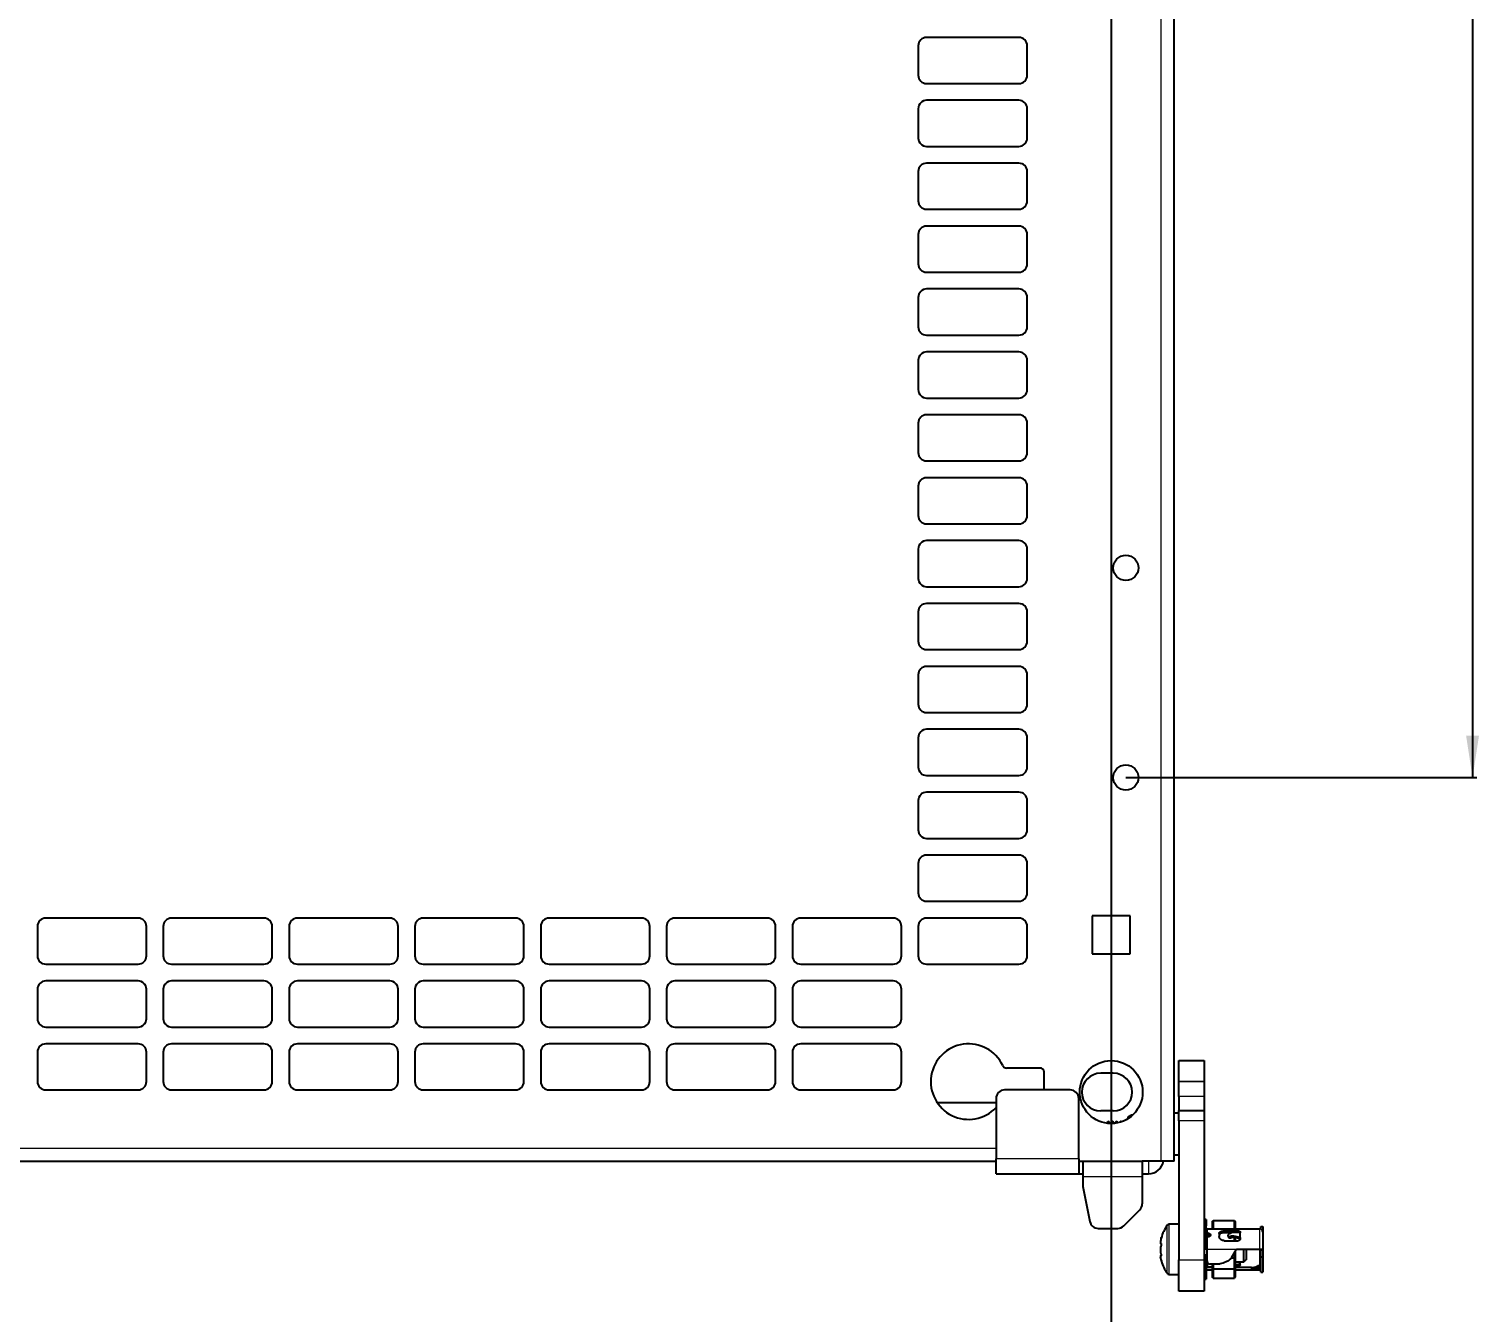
# Model space of a CAD drawing. Header units: millimetres. Extents: x -620 to 849, y 148 to 1992.
# Drawn here: x -301.9 to 43.8, y 337.1 to 643.1 of the extents above; entities that cross this region are included whole.
import ezdxf

# ---------------------------------------------------------------- set-up
doc = ezdxf.new("R2010")
doc.units = ezdxf.units.MM
doc.layers.add('FORMAT', color=7, linetype='Continuous')
doc.styles.add('SLDTEXTSTYLE0', font='TXT', dxfattribs={"width": 0.75})
doc.dimstyles.new('SLDDIMSTYLE0', dxfattribs={"dimtxt": 20, "dimasz": 10, "dimexe": 0, "dimexo": 0.0625, "dimgap": 5, "dimtad": 2, "dimdec": 1, "dimrnd": 1e-09, "dimzin": 12, "dimdsep": 46, "dimtxsty": 'SLDTEXTSTYLE0', "dimsah": 1, "dimcen": 0.09, "dimadec": 0, "dimazin": 3, "dimtfac": 1, "dimtofl": 0, "dimtmove": 0, "dimatfit": 3, "dimfxl": 0, "dimfrac": 2, "dimtolj": 1, "dimtzin": 12, "dimarcsym": 0})

# ---------------------------------------------------------------- blocks, each defined once
blk = doc.blocks.new('_D_2')
at = {"layer": 'FORMAT'}
for p, q in [((-40.38, 1764.55), (43.26, 1764.55)), ((42.26, 1764.55), (42.26, 464.55)), ((-40.38, 464.55), (43.26, 464.55))]:
    blk.add_line(p, q, dxfattribs=at)
for points in [[(42.26, 1764.55), (40.72, 1754.55), (43.8, 1754.55)], [(42.26, 464.55), (43.8, 474.55), (40.72, 474.55)]]:
    blk.add_solid(points, dxfattribs=at)
at = {"layer": 'FORMAT', "insert": (16.48, 1085), "char_height": 20, "attachment_point": 1, "rotation": 90, "style": 'SLDTEXTSTYLE0'}
blk.add_mtext('1300', dxfattribs=at)
blk = doc.blocks.new('_D_4')
at = {"layer": 'FORMAT'}
for p, q in [((-499.89, 1114.54), (-499.89, 299.05)), ((-43.89, 1114.54), (-43.89, 299.05)), ((-499.89, 300.05), (-43.89, 300.05))]:
    blk.add_line(p, q, dxfattribs=at)
for points in [[(-499.89, 300.05), (-489.89, 298.51), (-489.89, 301.59)], [(-43.89, 300.05), (-53.89, 301.59), (-53.89, 298.51)]]:
    blk.add_solid(points, dxfattribs=at)
at = {"layer": 'FORMAT', "insert": (-294.06, 325.83), "char_height": 20, "attachment_point": 1, "style": 'SLDTEXTSTYLE0'}
blk.add_mtext('456', dxfattribs=at)

msp = doc.modelspace()

# ---------------------------------------------------------------- linework, layer by layer
at = {"color": 8, "linetype": 'Continuous', "lineweight": 18}
for p, q in [((-31.99, 373.05), (-31.99, 1856.05)), ((-27.74, 392.05), (-21.74, 392.05)), ((-21.74, 392.05), (-27.74, 392.05)), ((-21.74, 388.51), (-27.74, 388.51)), ((-21.74, 382.66), (-27.74, 382.66)), ((-471.94, 376.14), (-71.34, 376.14)), ((-51.64, 373.65), (-71.34, 373.65)), ((-34.99, 373.05), (-34.99, 370.05)), ((-50.64, 369.45), (-36.49, 369.45)), ((-30.51, 346.28), (-30.51, 357.82)), ((-30.07, 346.05), (-30.07, 358.05)), ((-21.04, 356.9), (-21.04, 355.9)), ((-16.94, 356.45), (-16.94, 355.99)), ((-13.64, 355.99), (-13.64, 356.45)), ((-8.44, 352.05), (-8.44, 356.9)), ((-21.04, 355), (-21.04, 352.05)), ((-20.79, 355.5), (-20.79, 355.9)), ((-27.74, 349.55), (-21.74, 349.55)), ((-21.04, 352.05), (-14.04, 352.05)), ((-8.44, 348.11), (-8.44, 352.05)), ((-21.04, 348.6), (-21.04, 347.7))]:
    msp.add_line(p, q, dxfattribs=at)
at = {"color": 7, "linetype": 'Continuous', "lineweight": 25}
for p, q in [((-28.89, 373.05), (-28.89, 1856.05)), ((-65.89, 641.05), (-87.89, 641.05)), ((-89.89, 639.05), (-89.89, 632.05)), ((-63.89, 632.05), (-63.89, 639.05)), ((-87.89, 630.05), (-65.89, 630.05)), ((-65.89, 626.05), (-87.89, 626.05)), ((-89.89, 624.05), (-89.89, 617.05)), ((-63.89, 617.05), (-63.89, 624.05)), ((-87.89, 615.05), (-65.89, 615.05)), ((-89.89, 609.05), (-89.89, 602.05)), ((-65.89, 611.05), (-87.89, 611.05)), ((-63.89, 602.05), (-63.89, 609.05)), ((-87.89, 600.05), (-65.89, 600.05)), ((-65.89, 596.05), (-87.89, 596.05)), ((-89.89, 594.05), (-89.89, 587.05)), ((-63.89, 587.05), (-63.89, 594.05)), ((-87.89, 585.05), (-65.89, 585.05)), ((-65.89, 581.05), (-87.89, 581.05)), ((-89.89, 579.05), (-89.89, 572.05)), ((-63.89, 572.05), (-63.89, 579.05)), ((-87.89, 570.05), (-65.89, 570.05)), ((-89.89, 564.05), (-89.89, 557.05)), ((-65.89, 566.05), (-87.89, 566.05)), ((-63.89, 557.05), (-63.89, 564.05)), ((-87.89, 555.05), (-65.89, 555.05)), ((-65.89, 551.05), (-87.89, 551.05)), ((-89.89, 549.05), (-89.89, 542.05)), ((-63.89, 542.05), (-63.89, 549.05)), ((-87.89, 540.05), (-65.89, 540.05)), ((-65.89, 536.05), (-87.89, 536.05)), ((-89.89, 534.05), (-89.89, 527.05)), ((-63.89, 527.05), (-63.89, 534.05)), ((-87.89, 525.05), (-65.89, 525.05)), ((-89.89, 519.05), (-89.89, 512.05)), ((-65.89, 521.05), (-87.89, 521.05)), ((-63.89, 512.05), (-63.89, 519.05)), ((-87.89, 510.05), (-65.89, 510.05)), ((-65.89, 506.05), (-87.89, 506.05)), ((-89.89, 504.05), (-89.89, 497.05)), ((-63.89, 497.05), (-63.89, 504.05)), ((-87.89, 495.05), (-65.89, 495.05)), ((-65.89, 491.05), (-87.89, 491.05)), ((-89.89, 489.05), (-89.89, 482.05)), ((-63.89, 482.05), (-63.89, 489.05)), ((-87.89, 480.05), (-65.89, 480.05)), ((-89.89, 474.05), (-89.89, 467.05)), ((-65.89, 476.05), (-87.89, 476.05)), ((-63.89, 467.05), (-63.89, 474.05)), ((-87.89, 465.05), (-65.89, 465.05)), ((-65.89, 461.05), (-87.89, 461.05)), ((-89.89, 459.05), (-89.89, 452.05)), ((-63.89, 452.05), (-63.89, 459.05)), ((-87.89, 450.05), (-65.89, 450.05)), ((-65.89, 446.05), (-87.89, 446.05)), ((-89.89, 444.05), (-89.89, 437.05)), ((-63.89, 437.05), (-63.89, 444.05)), ((-87.89, 435.05), (-65.89, 435.05)), ((-299.89, 429.05), (-299.89, 422.05)), ((-275.89, 431.05), (-297.89, 431.05)), ((-273.89, 422.05), (-273.89, 429.05)), ((-269.89, 429.05), (-269.89, 422.05)), ((-245.89, 431.05), (-267.89, 431.05)), ((-243.89, 422.05), (-243.89, 429.05)), ((-239.89, 429.05), (-239.89, 422.05)), ((-215.89, 431.05), (-237.89, 431.05)), ((-213.89, 422.05), (-213.89, 429.05)), ((-209.89, 429.05), (-209.89, 422.05)), ((-185.89, 431.05), (-207.89, 431.05)), ((-183.89, 422.05), (-183.89, 429.05)), ((-179.89, 429.05), (-179.89, 422.05)), ((-155.89, 431.05), (-177.89, 431.05)), ((-153.89, 422.05), (-153.89, 429.05)), ((-149.89, 429.05), (-149.89, 422.05)), ((-125.89, 431.05), (-147.89, 431.05)), ((-123.89, 422.05), (-123.89, 429.05)), ((-119.89, 429.05), (-119.89, 422.05)), ((-95.89, 431.05), (-117.89, 431.05)), ((-93.89, 422.05), (-93.89, 429.05)), ((-89.89, 429.05), (-89.89, 422.05)), ((-65.89, 431.05), (-87.89, 431.05)), ((-63.89, 422.05), (-63.89, 429.05)), ((-48.39, 431.55), (-48.39, 422.55)), ((-39.39, 431.55), (-48.39, 431.55)), ((-39.39, 422.55), (-39.39, 431.55)), ((-48.39, 422.55), (-39.39, 422.55)), ((-297.89, 420.05), (-275.89, 420.05)), ((-267.89, 420.05), (-245.89, 420.05)), ((-237.89, 420.05), (-215.89, 420.05)), ((-207.89, 420.05), (-185.89, 420.05)), ((-177.89, 420.05), (-155.89, 420.05)), ((-147.89, 420.05), (-125.89, 420.05)), ((-117.89, 420.05), (-95.89, 420.05)), ((-87.89, 420.05), (-65.89, 420.05)), ((-275.89, 416.05), (-297.89, 416.05)), ((-245.89, 416.05), (-267.89, 416.05)), ((-215.89, 416.05), (-237.89, 416.05)), ((-185.89, 416.05), (-207.89, 416.05)), ((-155.89, 416.05), (-177.89, 416.05)), ((-125.89, 416.05), (-147.89, 416.05)), ((-95.89, 416.05), (-117.89, 416.05)), ((-299.89, 414.05), (-299.89, 407.05)), ((-273.89, 407.05), (-273.89, 414.05)), ((-269.89, 414.05), (-269.89, 407.05)), ((-243.89, 407.05), (-243.89, 414.05)), ((-239.89, 414.05), (-239.89, 407.05)), ((-213.89, 407.05), (-213.89, 414.05)), ((-209.89, 414.05), (-209.89, 407.05)), ((-183.89, 407.05), (-183.89, 414.05)), ((-179.89, 414.05), (-179.89, 407.05)), ((-153.89, 407.05), (-153.89, 414.05)), ((-149.89, 414.05), (-149.89, 407.05)), ((-123.89, 407.05), (-123.89, 414.05)), ((-119.89, 414.05), (-119.89, 407.05)), ((-93.89, 407.05), (-93.89, 414.05)), ((-297.89, 405.05), (-275.89, 405.05)), ((-267.89, 405.05), (-245.89, 405.05)), ((-237.89, 405.05), (-215.89, 405.05)), ((-207.89, 405.05), (-185.89, 405.05)), ((-177.89, 405.05), (-155.89, 405.05)), ((-147.89, 405.05), (-125.89, 405.05)), ((-117.89, 405.05), (-95.89, 405.05)), ((-275.89, 401.05), (-297.89, 401.05)), ((-245.89, 401.05), (-267.89, 401.05)), ((-215.89, 401.05), (-237.89, 401.05)), ((-185.89, 401.05), (-207.89, 401.05)), ((-155.89, 401.05), (-177.89, 401.05)), ((-125.89, 401.05), (-147.89, 401.05)), ((-95.89, 401.05), (-117.89, 401.05)), ((-299.89, 399.05), (-299.89, 392.05)), ((-273.89, 392.05), (-273.89, 399.05)), ((-269.89, 399.05), (-269.89, 392.05)), ((-243.89, 392.05), (-243.89, 399.05)), ((-239.89, 399.05), (-239.89, 392.05)), ((-213.89, 392.05), (-213.89, 399.05)), ((-209.89, 399.05), (-209.89, 392.05)), ((-183.89, 392.05), (-183.89, 399.05)), ((-179.89, 399.05), (-179.89, 392.05)), ((-153.89, 392.05), (-153.89, 399.05)), ((-149.89, 399.05), (-149.89, 392.05)), ((-123.89, 392.05), (-123.89, 399.05)), ((-119.89, 399.05), (-119.89, 392.05)), ((-93.89, 392.05), (-93.89, 399.05)), ((-60.89, 395.29), (-68.84, 395.29)), ((-59.89, 390.05), (-59.89, 394.29)), ((-27.74, 397.05), (-21.74, 397.05)), ((-27.74, 392.05), (-27.74, 397.05)), ((-21.74, 397.05), (-21.74, 392.05)), ((-43.39, 394.05), (-46.39, 394.05)), ((-27.74, 388.51), (-27.74, 392.05)), ((-27.74, 392.05), (-27.74, 392.05)), ((-21.74, 392.05), (-21.74, 388.51)), ((-21.74, 392.05), (-21.74, 392.05)), ((-297.89, 390.05), (-275.89, 390.05)), ((-267.89, 390.05), (-245.89, 390.05)), ((-237.89, 390.05), (-215.89, 390.05)), ((-207.89, 390.05), (-185.89, 390.05)), ((-177.89, 390.05), (-155.89, 390.05)), ((-147.89, 390.05), (-125.89, 390.05)), ((-117.89, 390.05), (-95.89, 390.05)), ((-71.34, 388.05), (-71.34, 373.65)), ((-53.64, 390.05), (-69.34, 390.05)), ((-51.64, 373.65), (-51.64, 388.05)), ((-27.74, 388.51), (-27.74, 385.16)), ((-21.74, 388.51), (-21.74, 385.16)), ((-85.37, 387.04), (-71.34, 387.04)), ((-43.39, 385.05), (-46.39, 385.05)), ((-39.03, 384.05), (-39.89, 383.55)), ((-38.79, 384.05), (-39.03, 384.05)), ((-39.03, 384.05), (-39.03, 383.84)), ((-27.74, 384.55), (-28.89, 384.55)), ((-27.74, 385.16), (-21.74, 385.16)), ((-27.74, 382.66), (-27.74, 385.16)), ((-21.74, 385.16), (-21.74, 382.66)), ((-44.64, 382.55), (-44.89, 382.3)), ((-44.89, 382.3), (-44.89, 382.12)), ((-44.52, 382.55), (-44.64, 382.55)), ((-44.64, 382.55), (-44.64, 382.09)), ((-44.18, 382.06), (-44.52, 382.55)), ((-44.52, 382.55), (-44.52, 382.08)), ((-43.66, 382.55), (-44.01, 382.05)), ((-43.52, 382.55), (-43.66, 382.55)), ((-43.66, 382.55), (-43.66, 382.05)), ((-43.19, 382.08), (-43.52, 382.55)), ((-43.52, 382.55), (-43.52, 382.06)), ((-42.66, 382.55), (-42.97, 382.11)), ((-42.52, 382.55), (-42.66, 382.55)), ((-42.66, 382.55), (-42.66, 382.15)), ((-42.29, 382.22), (-42.52, 382.55)), ((-42.52, 382.55), (-42.52, 382.18)), ((-41.66, 382.55), (-41.8, 382.35)), ((-41.52, 382.55), (-41.66, 382.55)), ((-41.66, 382.55), (-41.66, 382.39)), ((-41.46, 382.46), (-41.52, 382.55)), ((-41.52, 382.55), (-41.52, 382.43)), ((-39.89, 383.55), (-39.89, 383.21)), ((-27.74, 382.66), (-27.74, 349.55)), ((-21.74, 382.66), (-21.74, 349.55)), ((-71.34, 370.05), (-71.34, 373.65)), ((-51.64, 373.65), (-51.64, 370.05)), ((-28.89, 374.55), (-27.74, 374.55)), ((-471.94, 373.04), (-71.34, 373.04)), ((-71.34, 370.05), (-51.64, 370.05)), ((-51.64, 373.05), (-50.64, 373.05)), ((-51.64, 370.05), (-50.64, 370.05)), ((-50.64, 373.05), (-50.64, 369.45)), ((-50.64, 373.05), (-36.49, 373.05)), ((-31.99, 373.05), (-36.49, 373.05)), ((-36.49, 373.05), (-36.49, 369.45)), ((-36.49, 370.05), (-34.99, 370.05)), ((-28.89, 373.05), (-31.99, 373.05)), ((-50.64, 369.45), (-50.64, 367.05)), ((-50.64, 367.05), (-48.96, 358.66)), ((-36.49, 369.45), (-36.49, 362.88)), ((-40.91, 357.64), (-37.08, 361.46)), ((-47, 357.05), (-42.32, 357.05)), ((-27.74, 358.05), (-30.07, 358.05)), ((-21.24, 359.15), (-21.74, 359.15)), ((-21.74, 357.68), (-21.24, 357.68)), ((-21.74, 356.37), (-21.24, 356.37)), ((-21.24, 359.15), (-21.24, 357.68)), ((-21.24, 356.37), (-21.24, 357.68)), ((-21.24, 356.37), (-21.24, 352.05)), ((-21.04, 356.9), (-10.44, 356.9)), ((-19.74, 358.76), (-19.54, 358.89)), ((-19.74, 356.9), (-19.74, 358.76)), ((-19.54, 358.89), (-19.54, 356.9)), ((-19.54, 358.89), (-14.46, 358.89)), ((-16.94, 356.45), (-13.64, 356.45)), ((-14.46, 356.9), (-14.46, 358.89)), ((-14.46, 358.89), (-14.34, 358.67)), ((-14.34, 358.67), (-14.34, 356.9)), ((-13.14, 356.21), (-13.14, 356)), ((-10.44, 356.9), (-8.44, 356.9)), ((-8.24, 357.48), (-7.74, 357.48)), ((-8.24, 356.87), (-8.24, 357.48)), ((-7.74, 357.48), (-7.74, 356.2)), ((-7.74, 356.2), (-7.74, 352.05)), ((-20.94, 355.05), (-21.2, 355.05)), ((-20.79, 355.9), (-21.04, 355.9)), ((-20.79, 355.5), (-21.04, 355.5)), ((-20.79, 355), (-21.04, 355)), ((-20.94, 355), (-20.94, 355.5)), ((-20.24, 355.54), (-20.24, 355.42)), ((-18.14, 355.8), (-18.14, 355.12)), ((-15.22, 355.99), (-16.94, 355.99)), ((-16.94, 354.1), (-13.64, 354.1)), ((-16.07, 355.24), (-16.07, 355.27)), ((-16.02, 355.11), (-15.79, 354.81)), ((-14.46, 354.1), (-14.46, 354.87)), ((-14.34, 354.82), (-14.34, 354.1)), ((-13.14, 354.87), (-13.14, 356)), ((-13.14, 354.87), (-13.14, 354.54)), ((-31.96, 350.52), (-32.1, 350.52)), ((-27.74, 342.05), (-27.74, 349.55)), ((-21.24, 352.05), (-21.74, 352.05)), ((-21.74, 350.74), (-21.24, 350.74)), ((-21.24, 350.21), (-21.74, 350.21)), ((-21.74, 349.55), (-21.74, 342.05)), ((-21.24, 352.05), (-21.04, 352.05)), ((-21.24, 350.74), (-21.24, 350.21)), ((-21.24, 350.61), (-21.04, 350.6)), ((-21.24, 350.21), (-21.24, 344.95)), ((-21.04, 349.3), (-21.04, 352.05)), ((-15.2, 350.05), (-14.04, 352.05)), ((-15.2, 350.05), (-14.46, 350.05)), ((-14.46, 350.05), (-14.46, 351.33)), ((-14.46, 347.36), (-14.46, 350.05)), ((-14.34, 350.05), (-14.46, 350.05)), ((-14.34, 351.53), (-14.34, 350.05)), ((-14.34, 350.05), (-14.34, 347.38)), ((-14.04, 352.05), (-8.44, 352.05)), ((-12.24, 351.92), (-12.24, 352.05)), ((-12.24, 349.05), (-12.24, 351.92)), ((-12.24, 349.05), (-11.74, 349.55)), ((-11.74, 352.05), (-11.74, 349.55)), ((-8.44, 352.05), (-7.74, 352.05)), ((-8.24, 351.92), (-8.24, 352.05)), ((-8.24, 351.92), (-7.74, 351.92)), ((-8.24, 350.23), (-8.24, 351.92)), ((-8.24, 350.23), (-7.74, 350.23)), ((-8.24, 346.62), (-8.24, 350.23)), ((-7.74, 352.05), (-7.74, 351.92)), ((-7.74, 351.92), (-7.74, 350.23)), ((-7.74, 350.23), (-7.74, 346.62)), ((-30.07, 346.05), (-27.74, 346.05)), ((-21.24, 349.05), (-21, 349.05)), ((-20.94, 348.6), (-21.04, 348.6)), ((-19.74, 347.7), (-21.04, 347.7)), ((-21.04, 347.2), (-19.74, 347.2)), ((-20.94, 347.9), (-20.94, 348.93)), ((-20.94, 347.9), (-19.74, 347.9)), ((-18.14, 348.55), (-20.29, 348.55)), ((-19.74, 347.37), (-19.74, 348.55)), ((-19.74, 345.34), (-19.74, 347.37)), ((-19.54, 347.36), (-19.74, 347.37)), ((-19.54, 348.55), (-19.54, 347.36)), ((-19.54, 347.36), (-19.54, 345.21)), ((-19.54, 347.36), (-14.46, 347.36)), ((-14.34, 347.38), (-14.46, 347.36)), ((-14.46, 345.21), (-14.46, 347.36)), ((-14.34, 349.05), (-12.24, 349.05)), ((-13.14, 348.51), (-14.34, 348.39)), ((-13.64, 348.11), (-14.34, 348.11)), ((-10.44, 347.7), (-14.34, 347.7)), ((-14.34, 347.38), (-14.34, 345.43)), ((-14.34, 347.2), (-10.44, 347.2)), ((-13.14, 348.51), (-13.14, 349.05)), ((-13.14, 348.35), (-13.14, 348.51)), ((-10.44, 347.7), (-10.44, 347.2)), ((-10.44, 347.2), (-8.44, 347.2)), ((-8.94, 348.11), (-8.94, 347.66)), ((-8.44, 348.11), (-8.94, 348.11)), ((-8.94, 347.66), (-8.44, 347.66)), ((-8.44, 347.66), (-8.44, 348.11)), ((-8.24, 346.62), (-7.74, 346.62)), ((-21.74, 344.95), (-21.24, 344.95)), ((-19.54, 345.21), (-19.74, 345.34)), ((-19.54, 345.21), (-14.46, 345.21)), ((-14.34, 345.43), (-14.46, 345.21)), ((-21.74, 342.05), (-27.74, 342.05))]:
    msp.add_line(p, q, dxfattribs=at)
at = {"color": 7, "linetype": 'Continuous', "lineweight": 25, "flags": 128}
for points in [[(-31.97, 354.74), (-32.04, 354.48), (-32.16, 353.97)], [(-21.24, 355.52), (-21.18, 355.51), (-21.04, 355.5)], [(-21.24, 355.12), (-21.24, 355.1), (-21.23, 355.08), (-21.21, 355.06), (-21.18, 355.04), (-21.15, 355.02), (-21.12, 355.01), (-21.08, 355.01), (-21.04, 355)], [(-20.94, 355.17), (-20.98, 355.09), (-21, 355.05)], [(-32.16, 350.14), (-32.04, 349.62), (-31.93, 349.23)], [(-21.24, 348.58), (-21.18, 348.59), (-21.04, 348.6)], [(-21.24, 347.67), (-21.18, 347.69), (-21.04, 347.7)], [(-8.44, 347.2), (-8.3, 347.21), (-8.24, 347.23)]]:
    msp.add_lwpolyline(points, dxfattribs=at)
at = {"color": 7, "linetype": 'Continuous', "lineweight": 25}
for centre, radius in [((-40.39, 514.55), 3), ((-40.39, 464.55), 3), ((-43.89, 389.55), 7.5)]:
    msp.add_circle(centre, radius, dxfattribs=at)
for centre, radius, start, end in [((-87.89, 639.05), 2, 90, 180), ((-65.89, 639.05), 2, 0, 90), ((-87.89, 632.05), 2, 180, 270), ((-65.89, 632.05), 2, 270, 0), ((-87.89, 624.05), 2, 90, 180), ((-65.89, 624.05), 2, 0, 90), ((-87.89, 617.05), 2, 180, 270), ((-65.89, 617.05), 2, 270, 0), ((-87.89, 609.05), 2, 90, 180), ((-65.89, 609.05), 2, 0, 90), ((-87.89, 602.05), 2, 180, 270), ((-65.89, 602.05), 2, 270, 0), ((-87.89, 594.05), 2, 90, 180), ((-65.89, 594.05), 2, 0, 90), ((-87.89, 587.05), 2, 180, 270), ((-65.89, 587.05), 2, 270, 0), ((-87.89, 579.05), 2, 90, 180), ((-65.89, 579.05), 2, 0, 90), ((-87.89, 572.05), 2, 180, 270), ((-65.89, 572.05), 2, 270, 0), ((-87.89, 564.05), 2, 90, 180), ((-65.89, 564.05), 2, 0, 90), ((-87.89, 557.05), 2, 180, 270), ((-65.89, 557.05), 2, 270, 0), ((-87.89, 549.05), 2, 90, 180), ((-65.89, 549.05), 2, 0, 90), ((-87.89, 542.05), 2, 180, 270), ((-65.89, 542.05), 2, 270, 0), ((-87.89, 534.05), 2, 90, 180), ((-65.89, 534.05), 2, 0, 90), ((-87.89, 527.05), 2, 180, 270), ((-65.89, 527.05), 2, 270, 0), ((-87.89, 519.05), 2, 90, 180), ((-65.89, 519.05), 2, 0, 90), ((-87.89, 512.05), 2, 180, 270), ((-65.89, 512.05), 2, 270, 0), ((-87.89, 504.05), 2, 90, 180), ((-65.89, 504.05), 2, 0, 90), ((-87.89, 497.05), 2, 180, 270), ((-65.89, 497.05), 2, 270, 0), ((-87.89, 489.05), 2, 90, 180), ((-65.89, 489.05), 2, 0, 90), ((-87.89, 482.05), 2, 180, 270), ((-65.89, 482.05), 2, 270, 0), ((-87.89, 474.05), 2, 90, 180), ((-65.89, 474.05), 2, 0, 90), ((-87.89, 467.05), 2, 180, 270), ((-65.89, 467.05), 2, 270, 0), ((-87.89, 459.05), 2, 90, 180), ((-65.89, 459.05), 2, 0, 90), ((-87.89, 452.05), 2, 180, 270), ((-65.89, 452.05), 2, 270, 0), ((-87.89, 444.05), 2, 90, 180), ((-65.89, 444.05), 2, 0, 90), ((-87.89, 437.05), 2, 180, 270), ((-65.89, 437.05), 2, 270, 0), ((-297.89, 429.05), 2, 90, 180), ((-275.89, 429.05), 2, 0, 90), ((-267.89, 429.05), 2, 90, 180), ((-245.89, 429.05), 2, 0, 90), ((-237.89, 429.05), 2, 90, 180), ((-215.89, 429.05), 2, 0, 90), ((-207.89, 429.05), 2, 90, 180), ((-185.89, 429.05), 2, 0, 90), ((-177.89, 429.05), 2, 90, 180), ((-155.89, 429.05), 2, 0, 90), ((-147.89, 429.05), 2, 90, 180), ((-125.89, 429.05), 2, 0, 90), ((-117.89, 429.05), 2, 90, 180), ((-95.89, 429.05), 2, 0, 90), ((-87.89, 429.05), 2, 90, 180), ((-65.89, 429.05), 2, 0, 90), ((-297.89, 422.05), 2, 180, 270), ((-275.89, 422.05), 2, 270, 0), ((-267.89, 422.05), 2, 180, 270), ((-245.89, 422.05), 2, 270, 0), ((-237.89, 422.05), 2, 180, 270), ((-215.89, 422.05), 2, 270, 0), ((-207.89, 422.05), 2, 180, 270), ((-185.89, 422.05), 2, 270, 0), ((-177.89, 422.05), 2, 180, 270), ((-155.89, 422.05), 2, 270, 0), ((-147.89, 422.05), 2, 180, 270), ((-125.89, 422.05), 2, 270, 0), ((-117.89, 422.05), 2, 180, 270), ((-95.89, 422.05), 2, 270, 0), ((-87.89, 422.05), 2, 180, 270), ((-65.89, 422.05), 2, 270, 0), ((-297.89, 414.05), 2, 90, 180), ((-275.89, 414.05), 2, 0, 90), ((-267.89, 414.05), 2, 90, 180), ((-245.89, 414.05), 2, 0, 90), ((-237.89, 414.05), 2, 90, 180), ((-215.89, 414.05), 2, 0, 90), ((-207.89, 414.05), 2, 90, 180), ((-185.89, 414.05), 2, 0, 90), ((-177.89, 414.05), 2, 90, 180), ((-155.89, 414.05), 2, 0, 90), ((-147.89, 414.05), 2, 90, 180), ((-125.89, 414.05), 2, 0, 90), ((-117.89, 414.05), 2, 90, 180), ((-95.89, 414.05), 2, 0, 90), ((-297.89, 407.05), 2, 180, 270), ((-275.89, 407.05), 2, 270, 0), ((-267.89, 407.05), 2, 180, 270), ((-245.89, 407.05), 2, 270, 0), ((-237.89, 407.05), 2, 180, 270), ((-215.89, 407.05), 2, 270, 0), ((-207.89, 407.05), 2, 180, 270), ((-185.89, 407.05), 2, 270, 0), ((-177.89, 407.05), 2, 180, 270), ((-155.89, 407.05), 2, 270, 0), ((-147.89, 407.05), 2, 180, 270), ((-125.89, 407.05), 2, 270, 0), ((-117.89, 407.05), 2, 180, 270), ((-95.89, 407.05), 2, 270, 0), ((-297.89, 399.05), 2, 90, 180), ((-275.89, 399.05), 2, 0, 90), ((-267.89, 399.05), 2, 90, 180), ((-245.89, 399.05), 2, 0, 90), ((-237.89, 399.05), 2, 90, 180), ((-215.89, 399.05), 2, 0, 90), ((-207.89, 399.05), 2, 90, 180), ((-185.89, 399.05), 2, 0, 90), ((-177.89, 399.05), 2, 90, 180), ((-155.89, 399.05), 2, 0, 90), ((-147.89, 399.05), 2, 90, 180), ((-125.89, 399.05), 2, 0, 90), ((-117.89, 399.05), 2, 90, 180), ((-95.89, 399.05), 2, 0, 90), ((-77.89, 392.04), 9, 25.1507, 316.7004), ((-68.84, 396.29), 1, 205.1507, 270), ((-60.89, 394.29), 1, 0, 90), ((-297.89, 392.05), 2, 180, 270), ((-275.89, 392.05), 2, 270, 0), ((-267.89, 392.05), 2, 180, 270), ((-245.89, 392.05), 2, 270, 0), ((-237.89, 392.05), 2, 180, 270), ((-215.89, 392.05), 2, 270, 0), ((-207.89, 392.05), 2, 180, 270), ((-185.89, 392.05), 2, 270, 0), ((-177.89, 392.05), 2, 180, 270), ((-155.89, 392.05), 2, 270, 0), ((-147.89, 392.05), 2, 180, 270), ((-125.89, 392.05), 2, 270, 0), ((-117.89, 392.05), 2, 180, 270), ((-95.89, 392.05), 2, 270, 0), ((-46.39, 389.55), 4.5, 90, 270), ((-43.39, 389.55), 4.5, 270, 90), ((-69.34, 388.05), 2, 90, 180), ((-53.64, 388.05), 2, 0, 90), ((-34.99, 373.65), 3.6, 270, 350.4059), ((-38.49, 362.88), 2, 315, 360), ((-47, 359.05), 2, 191.3099, 270), ((-42.32, 359.05), 2, 270, 315), ((-22.34, 352.05), 10, 144.7485, 164.4243), ((-30.07, 357.51), 0.54, 90, 144.7485), ((-21.04, 357.1), 0.2, 180, 270), ((-8.44, 356.2), 0.7, 360, 90), ((-21.06, 356.08), 0.183, 187.3339, 275.8124), ((-22.34, 352.05), 10, 196.3891, 215.2515), ((-20.29, 349.3), 0.75, 180, 270), ((-30.07, 346.59), 0.54, 215.2515, 270), ((-21.14, 348.97), 0.0996, 125.5332, 176.0721), ((-21.04, 347), 0.2, 90, 180), ((-18.14, 349.3), 0.75, 270, 285.0484), ((-8.44, 347.9), 0.2, 270, 0)]:
    msp.add_arc(centre, radius, start, end, dxfattribs=at)
for points, knots in [([(-18.14, 355.8), (-18.13, 355.89), (-18.1, 356.05), (-17.9, 356.24), (-17.61, 356.37), (-17.27, 356.44), (-17.04, 356.44), (-16.94, 356.45)], [0, 0, 0, 0, 0.2128333, 0.4258501, 0.6355415, 0.8465873, 1, 1, 1, 1]), ([(-13.14, 356), (-13.64, 356.06), (-14.31, 356.15), (-15.21, 356.04), (-15.51, 355.87), (-15.66, 355.78)], [0, 0, 0, 0, 0.587693, 0.790818, 1, 1, 1, 1]), ([(-13.64, 356.45), (-13.58, 356.44), (-13.47, 356.44), (-13.32, 356.4), (-13.21, 356.34), (-13.15, 356.28), (-13.14, 356.23), (-13.14, 356.21)], [0, 0, 0, 0, 0.214445, 0.428893, 0.643239, 0.857188, 1, 1, 1, 1]), ([(-31.97, 354.74), (-31.97, 354.77), (-31.95, 354.8), (-31.94, 354.84), (-31.94, 354.85), (-31.94, 354.85), (-31.94, 354.84), (-31.95, 354.8), (-32.01, 354.59), (-32.1, 354.19), (-32.17, 353.75), (-32.16, 353.49), (-32.11, 353.42), (-32.03, 353.43), (-31.97, 353.41), (-31.95, 353.39), (-31.94, 353.36), (-31.94, 353.34), (-31.94, 353.31), (-31.95, 353.26), (-31.99, 353.08), (-32.07, 352.79), (-32.14, 352.4), (-32.17, 351.99), (-32.15, 351.49), (-32.07, 351.1), (-31.98, 350.77), (-31.96, 350.65), (-31.94, 350.59), (-31.94, 350.55), (-31.94, 350.53), (-31.95, 350.51), (-31.96, 350.48), (-32.04, 350.5), (-32.13, 350.55), (-32.17, 350.45), (-32.15, 350.16), (-32.08, 349.78), (-32.01, 349.49), (-31.98, 349.39), (-31.96, 349.32), (-31.95, 349.28), (-31.94, 349.26), (-31.94, 349.25), (-31.94, 349.25)], [0, 0, 0, 0, 0.010728, 0.015224, 0.018112, 0.020571, 0.023024, 0.027377, 0.040819, 0.103498, 0.166695, 0.204011, 0.256335, 0.314494, 0.327735, 0.341099, 0.344105, 0.346621, 0.34914, 0.352978, 0.363553, 0.410702, 0.470972, 0.507237, 0.543762, 0.627026, 0.651816, 0.664256, 0.66927, 0.671997, 0.674747, 0.677852, 0.683424, 0.704689, 0.788652, 0.828321, 0.868497, 0.946466, 0.965714, 0.977954, 0.986009, 0.994111, 0.997345, 1, 1, 1, 1]), ([(-32.15, 353.97), (-32.16, 353.94), (-32.17, 353.9), (-32.16, 353.91), (-32.16, 353.91)], [0, 0, 0, 0, 0.6565099, 1, 1, 1, 1]), ([(-20.79, 355.9), (-20.73, 355.89), (-20.61, 355.89), (-20.44, 355.83), (-20.32, 355.74), (-20.25, 355.64), (-20.24, 355.57), (-20.24, 355.54)], [0, 0, 0, 0, 0.214393, 0.428789, 0.643061, 0.856854, 1, 1, 1, 1]), ([(-20.28, 355.28), (-20.3, 355.31), (-20.35, 355.38), (-20.49, 355.45), (-20.65, 355.5), (-20.75, 355.5), (-20.79, 355.5)], [0, 0, 0, 0, 0.252501, 0.5315678, 0.8111426, 1, 1, 1, 1]), ([(-20.24, 355.42), (-20.25, 355.38), (-20.26, 355.29), (-20.35, 355.16), (-20.49, 355.06), (-20.65, 355.01), (-20.75, 355.01), (-20.79, 355)], [0, 0, 0, 0, 0.2143054, 0.4286504, 0.6422794, 0.8562229, 1, 1, 1, 1]), ([(-16.94, 355.99), (-17.08, 355.99), (-17.35, 355.98), (-17.7, 355.89), (-17.97, 355.73), (-18.12, 355.54), (-18.13, 355.39), (-18.14, 355.33)], [0, 0, 0, 0, 0.212875, 0.425767, 0.637937, 0.847353, 1, 1, 1, 1]), ([(-16.94, 354.1), (-17.08, 354.11), (-17.35, 354.14), (-17.7, 354.32), (-17.97, 354.59), (-18.12, 354.87), (-18.13, 355.05), (-18.14, 355.12)], [0, 0, 0, 0, 0.213238, 0.42649, 0.63916, 0.849598, 1, 1, 1, 1]), ([(-15.66, 355.78), (-15.71, 355.76), (-15.81, 355.7), (-15.94, 355.59), (-16.03, 355.46), (-16.06, 355.35), (-16.07, 355.29), (-16.07, 355.27)], [0, 0, 0, 0, 0.225867, 0.451734, 0.677598, 0.903479, 1, 1, 1, 1]), ([(-16.07, 355.24), (-16.06, 355.21), (-16.05, 355.13), (-15.98, 355.05), (-15.87, 355.02), (-15.76, 355.02), (-15.69, 355.04), (-15.66, 355.05)], [0, 0, 0, 0, 0.225883, 0.451767, 0.67765, 0.903524, 1, 1, 1, 1]), ([(-15.79, 354.81), (-15.78, 354.8), (-15.77, 354.78), (-15.75, 354.77), (-15.75, 354.77)], [0, 0, 0, 0, 0.872289, 1, 1, 1, 1]), ([(-15.41, 354.74), (-15.46, 354.73), (-15.56, 354.71), (-15.68, 354.72), (-15.73, 354.75), (-15.75, 354.77)], [0, 0, 0, 0, 0.369126, 0.738256, 1, 1, 1, 1]), ([(-13.14, 354.87), (-13.64, 354.98), (-14.31, 355.12), (-15.21, 355.23), (-15.51, 355.11), (-15.66, 355.05)], [0, 0, 0, 0, 0.587693, 0.790818, 1, 1, 1, 1]), ([(-13.14, 354.58), (-13.57, 354.67), (-14.16, 354.81), (-14.98, 354.92), (-15.27, 354.8), (-15.41, 354.74)], [0, 0, 0, 0, 0.5666604, 0.7809048, 1, 1, 1, 1]), ([(-13.14, 354.54), (-13.15, 354.49), (-13.16, 354.4), (-13.24, 354.26), (-13.37, 354.16), (-13.51, 354.11), (-13.6, 354.1), (-13.64, 354.1)], [0, 0, 0, 0, 0.214373, 0.428779, 0.642592, 0.856666, 1, 1, 1, 1]), ([(-32.15, 350.13), (-32.16, 350.15), (-32.17, 350.2), (-32.16, 350.19), (-32.16, 350.18)], [0, 0, 0, 0, 0.429774, 1, 1, 1, 1]), ([(-21.24, 350.34), (-21.24, 350.35), (-21.24, 350.37), (-21.22, 350.39), (-21.18, 350.41), (-21.11, 350.41), (-21.07, 350.4), (-21.04, 350.4)], [0, 0, 0, 0, 0.1953018, 0.3775407, 0.5389091, 0.7613833, 1, 1, 1, 1]), ([(-21.24, 349.28), (-21.24, 349.29), (-21.24, 349.31), (-21.22, 349.33), (-21.18, 349.36), (-21.11, 349.37), (-21.05, 349.38), (-21.03, 349.39)], [0, 0, 0, 0, 0.187462, 0.362386, 0.517277, 0.750642, 1, 1, 1, 1]), ([(-15.2, 350.05), (-15.36, 349.84), (-15.72, 349.39), (-16.7, 348.92), (-17.46, 348.71), (-17.95, 348.58)], [0, 0, 0, 0, 0.254027, 0.526591, 1, 1, 1, 1]), ([(-13.14, 348.35), (-13.15, 348.32), (-13.16, 348.26), (-13.24, 348.19), (-13.37, 348.14), (-13.51, 348.11), (-13.6, 348.11), (-13.64, 348.11)], [0, 0, 0, 0, 0.214295, 0.42863, 0.64223, 0.856153, 1, 1, 1, 1]), ([(-10.44, 347.7), (-10.16, 347.73), (-9.66, 347.77), (-9.16, 348), (-8.94, 348.11)], [0, 0, 0, 0, 0.559868, 1, 1, 1, 1]), ([(-10.44, 347.2), (-10.16, 347.23), (-9.66, 347.29), (-9.16, 347.54), (-8.94, 347.66)], [0, 0, 0, 0, 0.559911, 1, 1, 1, 1]), ([(-8.44, 347.2), (-8.44, 347.23), (-8.44, 347.29), (-8.44, 347.54), (-8.44, 347.66)], [0, 0, 0, 0, 0.559866, 1, 1, 1, 1])]:
    msp.add_open_spline(points, degree=3, knots=knots, dxfattribs=at)
at = {"color": 8, "linetype": 'Continuous', "lineweight": 18}
msp.add_open_spline([(-15.66, 355.05), (-15.62, 355), (-15.56, 354.91), (-15.47, 354.81), (-15.43, 354.76), (-15.41, 354.74)], degree=3, knots=[0, 0, 0, 0, 0.502362, 0.815418, 1, 1, 1, 1], dxfattribs=at)

# ---------------------------------------------------------------- dimensions: what is measured, and where the dimension line sits
at = {"layer": 'FORMAT'}
for base, p1, p2, angle, picture, middle in [((42.26, 464.55), (-40.39, 1764.55), (-40.39, 464.55), 90, '_D_2', (42.26, 1114.55)), ((-43.89, 300.05), (-499.89, 1114.55), (-43.89, 1114.55), 0, '_D_4', (-271.89, 300.05))]:
    dim = msp.add_linear_dim(base=base, p1=p1, p2=p2, angle=angle, dimstyle='SLDDIMSTYLE0', dxfattribs=at)
    dim.commit()
    dim.dimension.update_dxf_attribs({"geometry": picture, "text_midpoint": middle, "dimtype": 160})

doc.saveas('drawing.dxf')
